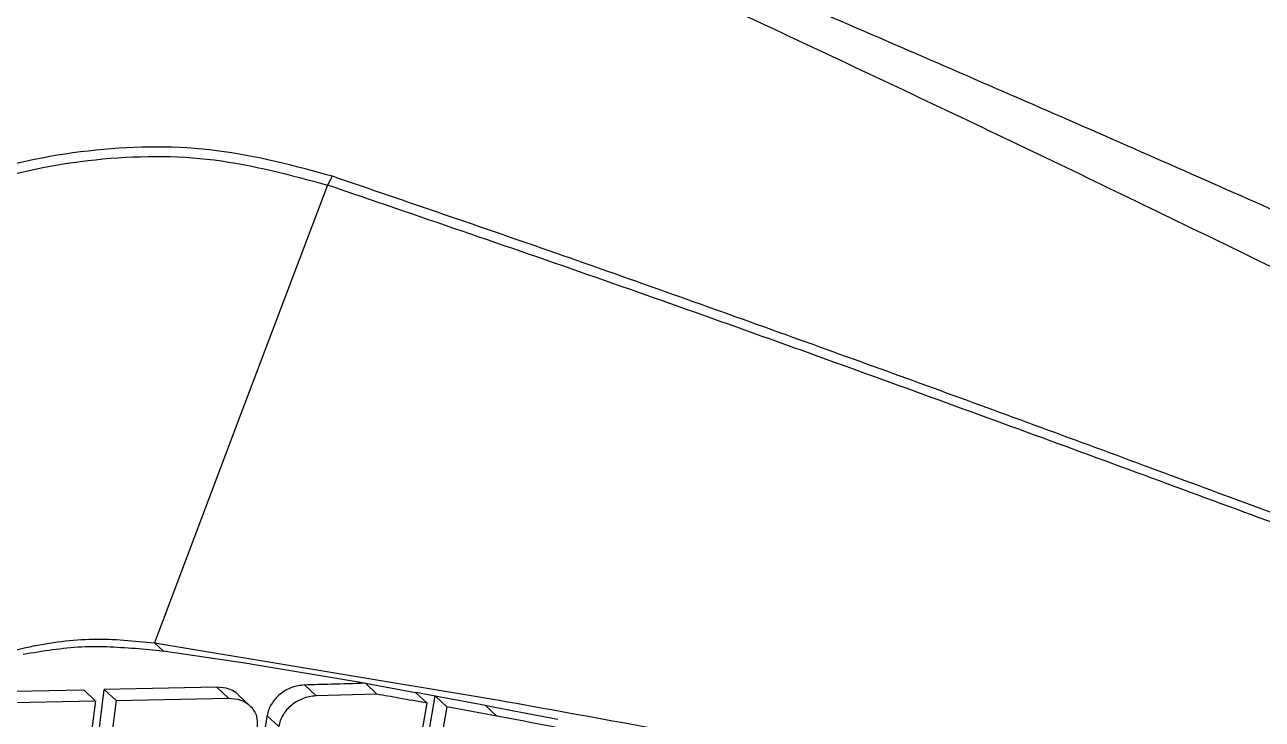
# Model space of a CAD drawing. Extents: x 400 to 501, y 484 to 634.
# Drawn here: x 413.535 to 415.357, y 588.289 to 589.312 of the extents above; entities that cross this region are included whole.
import ezdxf

# ---------------------------------------------------------------- set-up
doc = ezdxf.new("R2010")
doc.units = 0
doc.header["$MEASUREMENT"] = 0
doc.layers.add('DIM', color=3, linetype='Continuous')
doc.layers.add('GEOMETRY', color=3, linetype='Continuous', lineweight=25)

# ---------------------------------------------------------------- blocks, each defined once
blk = doc.blocks.new('2026 GRANDEE')
at = {"layer": 'GEOMETRY', "ltscale": 16}
for p, q in [((-36.7218, -8.4474), (-36.6916, -8.4504)), ((-36.6987, -8.4389), (-36.6857, -8.451)), ((-36.6987, -8.439), (-36.1913, -8.5234)), ((-36.6916, -8.4504), (-36.6856, -8.4511)), ((-36.6857, -8.451), (-36.5591, -8.4694)), ((-36.5591, -8.4694), (-36.5542, -8.4702)), ((-36.5542, -8.4702), (-36.4393, -8.4894)), ((-36.4393, -8.4894), (-36.3983, -8.4965)), ((-36.9709, -8.5113), (-36.8029, -8.5084)), ((-36.7858, -8.5246), (-36.8029, -8.5084)), ((-36.7919, -8.6594), (-36.7725, -8.5078)), ((-36.6069, -8.5043), (-36.7725, -8.5078)), ((-36.7725, -8.5078), (-36.7553, -8.524)), ((-36.6069, -8.5042), (-36.5898, -8.5204)), ((-36.4607, -8.5171), (-36.4777, -8.501)), ((-36.3983, -8.4965), (-36.3897, -8.498)), ((-36.3897, -8.498), (-36.388, -8.4983)), ((-36.3881, -8.4986), (-36.3141, -8.5119)), ((-36.3711, -8.5147), (-36.3881, -8.4986)), ((-36.9537, -8.5276), (-36.7858, -8.5246)), ((-36.7857, -8.5246), (-36.8052, -8.6778)), ((-36.7553, -8.524), (-36.7749, -8.6755)), ((-36.7553, -8.524), (-36.5898, -8.5204)), ((-36.5581, -8.5316), (-36.5752, -8.5155)), ((-36.3711, -8.5147), (-36.4607, -8.5171)), ((-36.3183, -8.6503), (-36.2972, -8.5279)), ((-36.2972, -8.5279), (-36.3141, -8.5119)), ((-36.314, -8.5116), (-36.2851, -8.5169)), ((-36.3003, -8.6054), (-36.2851, -8.517)), ((-36.2852, -8.5172), (-36.2565, -8.5225)), ((-36.2682, -8.5332), (-36.2851, -8.5172)), ((-36.2565, -8.5225), (-36.2533, -8.5231)), ((-36.2533, -8.5231), (-36.2113, -8.531)), ((-36.5157, -8.5624), (-36.5327, -8.5464)), ((-36.2682, -8.5332), (-36.2835, -8.6212)), ((-36.1944, -8.5469), (-36.2682, -8.5332)), ((-36.2113, -8.531), (-36.2024, -8.5327)), ((-36.1944, -8.5469), (-36.2112, -8.5311)), ((-36.2023, -8.5327), (-36.1799, -8.537)), ((-36.1798, -8.537), (-36.1045, -8.5516))]:
    blk.add_line(p, q, dxfattribs=at)
at = {"layer": 'GEOMETRY', "ltscale": 16, "flags": 128}
blk.add_lwpolyline([(-36.444, -7.7647), (-36.5713, -8.1019), (-36.6987, -8.439)], dxfattribs=at)
at = {"layer": 'GEOMETRY', "ltscale": 16}
for points, knots in [([(-45.9514, -13.3107), (-45.8033, -13.0357), (-45.5087, -12.4889), (-45.1362, -11.8753), (-44.8657, -11.4533), (-44.7068, -11.2126), (-44.5423, -10.9704), (-44.3613, -10.7115), (-44.0257, -10.2469), (-43.5214, -9.5953), (-42.8346, -8.7946), (-42.1791, -8.1048), (-41.5672, -7.5146), (-41.0084, -7.0135), (-40.5326, -6.6169), (-40.1496, -6.3143), (-39.8662, -6.0981), (-39.5827, -5.8893), (-39.3147, -5.6985), (-38.9061, -5.4164), (-38.3432, -5.05), (-37.599, -4.6027), (-37.0869, -4.3272), (-36.8294, -4.1887)], [0, 0, 0, 0, 0.071478, 0.142152, 0.164219, 0.186221, 0.208164, 0.23124, 0.25853, 0.33935, 0.419742, 0.49991, 0.55706, 0.614293, 0.671682, 0.698814, 0.726004, 0.753262, 0.779402, 0.801319, 0.866902, 0.933096, 1, 1, 1, 1]), ([(-32.434, -7.9433), (-32.541, -7.8654), (-32.7562, -7.7088), (-33.1198, -7.4625), (-33.5116, -7.2096), (-33.9316, -6.9516), (-34.3762, -6.691), (-34.8425, -6.4302), (-35.3268, -6.1707), (-35.6589, -6.002), (-35.8262, -5.9171)], [0, 0, 0, 0, 0.118902, 0.2390828, 0.3605966, 0.4843161, 0.6101208, 0.7379157, 0.8680111, 1, 1, 1, 1]), ([(-32.5887, -7.9944), (-32.6931, -7.9211), (-32.9031, -7.7738), (-33.2605, -7.5448), (-33.647, -7.3114), (-34.0625, -7.0747), (-34.5029, -6.8363), (-34.9654, -6.5971), (-35.4461, -6.3576), (-35.7752, -6.2001), (-35.9412, -6.1206)], [0, 0, 0, 0, 0.1179429, 0.2372812, 0.3581462, 0.4814957, 0.6072978, 0.7355298, 0.8665569, 1, 1, 1, 1]), ([(-36.3216, -7.2552), (-36.2017, -7.3052), (-35.9615, -7.4054), (-35.6094, -7.5568), (-35.265, -7.7067), (-34.9323, -7.854), (-34.6143, -7.9962), (-34.3402, -8.1188), (-34.1113, -8.2192), (-33.9256, -8.2977), (-33.7645, -8.362), (-33.6307, -8.4084), (-33.524, -8.4395), (-33.442, -8.4571), (-33.3799, -8.4646), (-33.352, -8.4621), (-33.338, -8.4609)], [0, 0, 0, 0, 0.082589, 0.165416, 0.24837, 0.331192, 0.414034, 0.497446, 0.560621, 0.623393, 0.686188, 0.749611, 0.812567, 0.875073, 0.937549, 1, 1, 1, 1]), ([(-36.336, -7.2862), (-36.2195, -7.3379), (-35.9865, -7.4414), (-35.6458, -7.6004), (-35.3127, -7.759), (-34.9906, -7.9158), (-34.6816, -8.0671), (-34.4137, -8.1976), (-34.1877, -8.3041), (-34.0019, -8.3869), (-33.8382, -8.4538), (-33.6999, -8.5009), (-33.5878, -8.5298), (-33.5, -8.5431), (-33.4315, -8.5438), (-33.3994, -8.5373), (-33.3834, -8.5341)], [0, 0, 0, 0, 0.082411, 0.164951, 0.247638, 0.330248, 0.412935, 0.496232, 0.559503, 0.622548, 0.685579, 0.749219, 0.81255, 0.875197, 0.937632, 1, 1, 1, 1]), ([(-37.1346, -7.8276), (-37.0785, -7.7993), (-36.9661, -7.7426), (-36.7846, -7.7071), (-36.6038, -7.7059), (-36.4927, -7.7361), (-36.4369, -7.7513)], [0, 0, 0, 0, 0.249093, 0.498766, 0.748345, 1, 1, 1, 1]), ([(-37.1278, -7.8409), (-37.0731, -7.813), (-36.9633, -7.757), (-36.7853, -7.7217), (-36.6079, -7.7201), (-36.4988, -7.7498), (-36.4439, -7.7647)], [0, 0, 0, 0, 0.248315, 0.497925, 0.747765, 1, 1, 1, 1]), ([(-36.4369, -7.7513), (-36.438, -7.7536), (-36.4403, -7.7582), (-36.4427, -7.7626), (-36.444, -7.7647)], [0, 0, 0, 0, 0.499998, 1, 1, 1, 1]), ([(-36.4369, -7.7513), (-36.3268, -7.789), (-36.101, -7.8662), (-35.7733, -7.9831), (-35.4472, -8.1014), (-35.1357, -8.2166), (-34.8397, -8.3264), (-34.6158, -8.4083), (-34.4546, -8.4657), (-34.3461, -8.5037), (-34.2429, -8.539), (-34.1463, -8.5708), (-34.0571, -8.5977), (-33.9752, -8.6211), (-33.9018, -8.6412), (-33.8357, -8.6567), (-33.7796, -8.6672), (-33.733, -8.6742), (-33.6919, -8.6795), (-33.6553, -8.6828), (-33.6183, -8.6836), (-33.583, -8.6801), (-33.5647, -8.6791), (-33.5564, -8.6787)], [0, 0, 0, 0, 0.082249, 0.168725, 0.250938, 0.337838, 0.421226, 0.501438, 0.538138, 0.573957, 0.608923, 0.645818, 0.681064, 0.714276, 0.751294, 0.786327, 0.81865, 0.848238, 0.87506, 0.90615, 0.934321, 0.970126, 1, 1, 1, 1]), ([(-33.5567, -8.679), (-33.5766, -8.6813), (-33.6163, -8.6858), (-33.6949, -8.6832), (-33.7922, -8.6722), (-33.9109, -8.65), (-34.0503, -8.6127), (-34.2144, -8.5637), (-34.3939, -8.5011), (-34.6289, -8.4181), (-34.9246, -8.3092), (-35.2841, -8.1762), (-35.6594, -8.039), (-36.046, -7.9007), (-36.3114, -7.81), (-36.444, -7.7647)], [0, 0, 0, 0, 0.062561, 0.125095, 0.187382, 0.249789, 0.312754, 0.37631, 0.439124, 0.501607, 0.601699, 0.701611, 0.80118, 0.900668, 1, 1, 1, 1]), ([(-37.0642, -8.5173), (-37.035, -8.5014), (-36.9764, -8.4695), (-36.8825, -8.4423), (-36.7882, -8.43), (-36.7285, -8.436), (-36.6987, -8.439)], [0, 0, 0, 0, 0.249972, 0.499969, 0.74998, 1, 1, 1, 1]), ([(-36.8921, -8.4556), (-36.8633, -8.4509), (-36.8054, -8.4414), (-36.7497, -8.4454), (-36.7218, -8.4474)], [0, 0, 0, 0, 0.498154, 1, 1, 1, 1]), ([(-36.5752, -8.5155), (-36.5764, -8.5144), (-36.5804, -8.5109), (-36.5903, -8.5056), (-36.6006, -8.5048), (-36.6069, -8.5042)], [0, 0, 0, 0, 0.15241, 0.488151, 1, 1, 1, 1]), ([(-36.4777, -8.501), (-36.4839, -8.5018), (-36.4934, -8.5029), (-36.5054, -8.5086), (-36.5137, -8.5143), (-36.5209, -8.5212), (-36.5266, -8.529), (-36.5309, -8.5376), (-36.5321, -8.5434), (-36.5327, -8.5464)], [0, 0, 0, 0, 0.24898, 0.377409, 0.498886, 0.624703, 0.749132, 0.872736, 1, 1, 1, 1]), ([(-36.3881, -8.4986), (-36.4048, -8.4991), (-36.4347, -8.4999), (-36.4646, -8.5007), (-36.4777, -8.5011)], [0, 0, 0, 0, 0.56, 1, 1, 1, 1]), ([(-36.5898, -8.5204), (-36.5836, -8.5209), (-36.5732, -8.5217), (-36.5632, -8.5272), (-36.5565, -8.5328), (-36.5517, -8.539), (-36.5471, -8.5491), (-36.5473, -8.5576), (-36.5474, -8.5629)], [0, 0, 0, 0, 0.251183, 0.415925, 0.501899, 0.644254, 0.774716, 1, 1, 1, 1]), ([(-36.4607, -8.5171), (-36.4641, -8.5174), (-36.4707, -8.518), (-36.4832, -8.5219), (-36.4946, -8.5284), (-36.5038, -8.5373), (-36.5096, -8.5451), (-36.5138, -8.5537), (-36.515, -8.5595), (-36.5157, -8.5624)], [0, 0, 0, 0, 0.139448, 0.269545, 0.502085, 0.624486, 0.748099, 0.873011, 1, 1, 1, 1]), ([(-36.2972, -8.5279), (-36.311, -8.5254), (-36.3356, -8.5209), (-36.3603, -8.5166), (-36.3711, -8.5147)], [0, 0, 0, 0, 0.560014, 1, 1, 1, 1]), ([(-36.1913, -8.5234), (-36.0539, -8.5482), (-35.7782, -8.5981), (-35.3878, -8.6751), (-35.0208, -8.7478), (-34.7203, -8.806), (-34.4814, -8.8485), (-34.2967, -8.8777), (-34.1318, -8.8988), (-33.989, -8.9101), (-33.8675, -8.9114), (-33.8089, -8.9022), (-33.7796, -8.8976)], [0, 0, 0, 0, 0.1280884, 0.2568048, 0.3836102, 0.5088305, 0.5930086, 0.6749207, 0.7545369, 0.8369035, 0.9186293, 1, 1, 1, 1]), ([(-36.5558, -8.6962), (-36.5513, -8.6683), (-36.5434, -8.6185), (-36.5359, -8.5684), (-36.5327, -8.5464)], [0, 0, 0, 0, 0.56, 1, 1, 1, 1]), ([(-36.0644, -8.572), (-36.0863, -8.5677), (-36.1294, -8.5593), (-36.1729, -8.551), (-36.1944, -8.5469)], [0, 0, 0, 0, 0.5066, 1, 1, 1, 1])]:
    blk.add_open_spline(points, degree=3, knots=knots, dxfattribs=at)

msp = doc.modelspace()

# ---------------------------------------------------------------- block references
at = {"layer": 'DIM'}
msp.add_blockref('2026 GRANDEE', (450.4248, 596.8403), dxfattribs=at)

doc.saveas('drawing.dxf')
